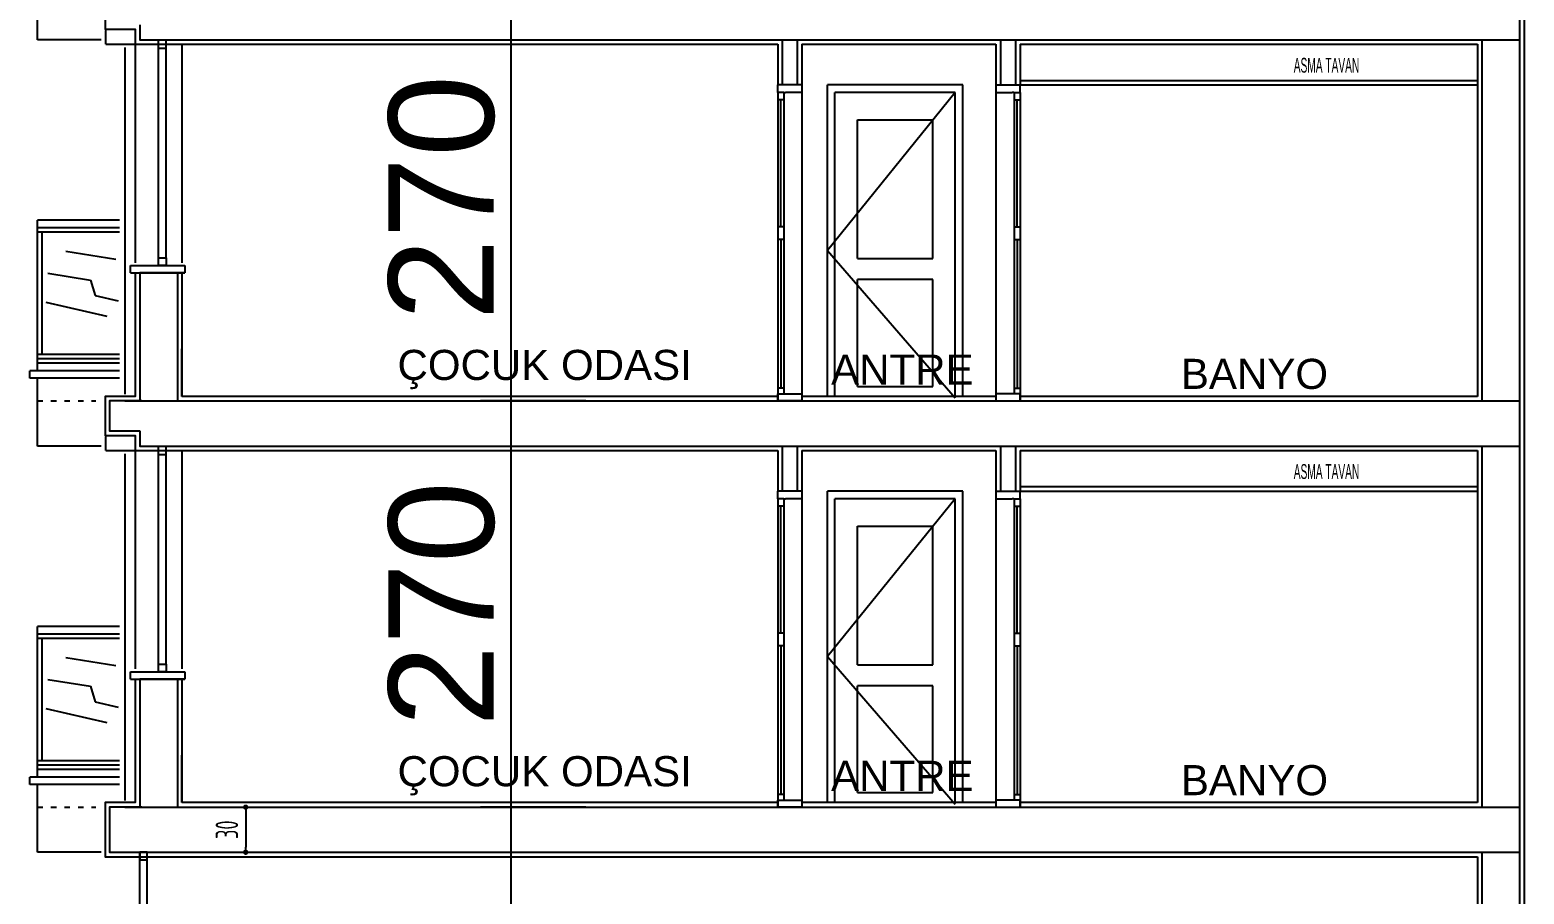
# Model space of a CAD drawing. Extents: x 41749 to 92598, y -24291 to 29432.
# Drawn here: x 44661.5 to 44909.7, y -23375.1 to -23231.6 of the extents above; entities that cross this region are included whole.
import ezdxf

# ---------------------------------------------------------------- set-up
doc = ezdxf.new("R2010")
doc.units = 0
doc.header["$MEASUREMENT"] = 0
doc.header["$PDMODE"] = 3
doc.linetypes.add('ACAD_ISO03W100', pattern=[30, 12, -18])
doc.layers.get('0').update_dxf_attribs({"linetype": 'CONTINUOUS'})
doc.layers.get('Defpoints').update_dxf_attribs({"linetype": 'CONTINUOUS'})
for name, color, linetype in [('ADAKENARI', 7, 'CONTINUOUS'), ('OLÇÜ', 3, 'CONTINUOUS'), ('SıVA', 7, 'CONTINUOUS')]:
    doc.layers.add(name, color=color, linetype=linetype)
doc.styles.add('ARIALNARROW', font='ARIALN.TTF')
doc.styles.add('mahal', font='arial.ttf', dxfattribs={"height": 70})
doc.styles.add('OLCU', font='isocpeur.ttf', dxfattribs={"width": 0.59})
doc.dimstyles.new('OLCU3', dxfattribs={"dimscale": 0.5, "dimtxt": 30, "dimasz": 7, "dimexe": 20, "dimexo": 0, "dimgap": 10, "dimtad": 1, "dimdec": 4, "dimrnd": 0.5, "dimdsep": 46, "dimtxsty": 'OLCU', "dimblk1": 'DOT', "dimblk2": 'DOT', "dimsah": 1, "dimcen": 0.09, "dimclrt": 4, "dimadec": 0, "dimazin": 0, "dimtfac": 1, "dimtdec": 4, "dimtix": 1, "dimtmove": 2, "dimatfit": 3, "dimfxl": 0, "dimtolj": 1, "dimtzin": 0, "dimarcsym": 0})
doc.dimstyles.get("Standard").update_dxf_attribs({"dimtxt": 0.18, "dimasz": 0.18, "dimexe": 20, "dimexo": 0, "dimgap": 10, "dimtad": 1, "dimdec": 4, "dimrnd": 0.5, "dimdsep": 46, "dimtxsty": 'OLCU', "dimblk1": 'DOT', "dimblk2": 'DOT', "dimsah": 1, "dimcen": 0.09, "dimclrt": 4, "dimadec": 0, "dimazin": 0, "dimtfac": 1, "dimtdec": 4, "dimtix": 1, "dimtmove": 2, "dimatfit": 3, "dimfxl": 0, "dimtolj": 1, "dimtzin": 0, "dimarcsym": 0})

# ---------------------------------------------------------------- blocks, each defined once
blk = doc.blocks.new('KASA-2')
for p, q in [((-0.5, -0.5), (-0.5, 0.5)), ((-0.5, 0.5), (0.5, 0.5)), ((0.5, 0.5), (0.5, -0.5)), ((0.5, -0.5), (-0.5, -0.5))]:
    blk.add_line(p, q)
blk = doc.blocks.new('DOT')
at = {"color": 0, "linetype": 'ByBlock'}
blk.add_line((-0.5, 0), (-1, 0), dxfattribs=at)
at = {"color": 0, "linetype": 'ByBlock', "const_width": 0.5}
blk.add_lwpolyline([(-0.25, 0, 1), (0.25, 0, 1)], format="xyb", close=True, dxfattribs=at)
blk = doc.blocks.new('*D2914')
at = {"layer": 'Defpoints', "color": 0, "transparency": 16777216}
for p in [(35886.94, -21346.44), (35948.48, -21376.44), (35950.34, -21376.44)]:
    blk.add_point(p, dxfattribs=at)
at = {"layer": 'SıVA', "color": 0, "lineweight": -2, "transparency": 16777216}
for p, q in [((35950.21, -21346.44), (35960.34, -21346.44)), ((35950.34, -21349.94), (35950.34, -21372.94)), ((35950.21, -21376.44), (35960.34, -21376.44))]:
    blk.add_line(p, q, dxfattribs=at)
at = {"layer": 'SıVA', "color": 0, "lineweight": -2, "transparency": 16777216, "xscale": 3.5, "yscale": 3.5, "zscale": 3.5}
for p, rotation in [((35950.34, -21346.44), 90), ((35950.34, -21376.44), 270)]:
    blk.add_blockref('DOT', p, dxfattribs=dict(at, rotation=rotation))
at = {"layer": 'SıVA', "color": 4, "transparency": 16777216, "insert": (35937.84, -21361.44), "char_height": 15, "attachment_point": 5, "rotation": 90, "style": 'OLCU'}
blk.add_mtext('\\A1;30', dxfattribs=at)
blk = doc.blocks.new('*D2908')
at = {"layer": 'Defpoints', "color": 0, "ltscale": 0.5, "transparency": 16777216}
for p in [(36226.11, -20806.44), (36126.43, -21076.44), (36226.11, -21076.44)]:
    blk.add_point(p, dxfattribs=at)
at = {"layer": 'OLÇÜ', "color": 0, "lineweight": -2, "ltscale": 0.5, "transparency": 16777216}
for p, q in [((36176.43, -20806.44), (36106.43, -20806.44)), ((36126.43, -20806.62), (36126.43, -21076.26)), ((36176.43, -21076.44), (36106.43, -21076.44))]:
    blk.add_line(p, q, dxfattribs=at)
at = {"layer": 'OLÇÜ', "color": 0, "lineweight": -2, "ltscale": 0.5, "transparency": 16777216, "xscale": 0.18, "yscale": 0.18, "zscale": 0.18}
for p, rotation in [((36126.43, -20806.44), 90), ((36126.43, -21076.44), 270)]:
    blk.add_blockref('DOT', p, dxfattribs=dict(at, rotation=rotation))
at = {"layer": 'OLÇÜ', "color": 4, "ltscale": 0.5, "transparency": 16777216, "insert": (36080.69, -20941.44), "char_height": 70, "attachment_point": 5, "rotation": 90, "style": 'mahal'}
blk.add_mtext('\\A1;270', dxfattribs=at)
blk = doc.blocks.new('*D2909')
at = {"layer": 'Defpoints', "color": 0, "ltscale": 0.5, "transparency": 16777216}
for p in [(36226.11, -21076.44), (36126.43, -21346.44), (36226.11, -21346.44)]:
    blk.add_point(p, dxfattribs=at)
at = {"layer": 'OLÇÜ', "color": 0, "lineweight": -2, "ltscale": 0.5, "transparency": 16777216}
for p, q in [((36176.43, -21076.44), (36106.43, -21076.44)), ((36126.43, -21076.62), (36126.43, -21346.26)), ((36176.43, -21346.44), (36106.43, -21346.44))]:
    blk.add_line(p, q, dxfattribs=at)
at = {"layer": 'OLÇÜ', "color": 0, "lineweight": -2, "ltscale": 0.5, "transparency": 16777216, "xscale": 0.18, "yscale": 0.18, "zscale": 0.18}
for p, rotation in [((36126.43, -21076.44), 90), ((36126.43, -21346.44), 270)]:
    blk.add_blockref('DOT', p, dxfattribs=dict(at, rotation=rotation))
at = {"layer": 'OLÇÜ', "color": 4, "ltscale": 0.5, "transparency": 16777216, "insert": (36080.69, -21211.44), "char_height": 70, "attachment_point": 5, "rotation": 90, "style": 'mahal'}
blk.add_mtext('\\A1;270', dxfattribs=at)
blk = doc.blocks.new('*D2910')
at = {"layer": 'Defpoints', "color": 0, "ltscale": 0.5, "transparency": 16777216}
for p in [(36226.11, -21346.44), (36126.43, -21646.44), (36226.11, -21646.44)]:
    blk.add_point(p, dxfattribs=at)
at = {"layer": 'OLÇÜ', "color": 0, "lineweight": -2, "ltscale": 0.5, "transparency": 16777216}
for p, q in [((36176.43, -21346.44), (36106.43, -21346.44)), ((36126.43, -21346.62), (36126.43, -21646.26)), ((36176.43, -21646.44), (36106.43, -21646.44))]:
    blk.add_line(p, q, dxfattribs=at)
at = {"layer": 'OLÇÜ', "color": 0, "lineweight": -2, "ltscale": 0.5, "transparency": 16777216, "xscale": 0.18, "yscale": 0.18, "zscale": 0.18}
for p, rotation in [((36126.43, -21346.44), 90), ((36126.43, -21646.44), 270)]:
    blk.add_blockref('DOT', p, dxfattribs=dict(at, rotation=rotation))
at = {"layer": 'OLÇÜ', "color": 4, "ltscale": 0.5, "transparency": 16777216, "insert": (36080.67, -21496.44), "char_height": 70, "attachment_point": 5, "rotation": 90, "style": 'mahal'}
blk.add_mtext('\\A1;300', dxfattribs=at)
blk = doc.blocks.new('cv')
at = {"layer": 'SıVA'}
for p, q in [((35811.92109, -20836.44009), (35811.92109, -20791.44009)), ((36796.92109, -20806.44009), (36796.92109, -20836.44009)), ((36796.92109, -20806.44009), (36796.92109, -20836.44009)), ((36799.9211, -20803.44009), (36799.92108, -21073.44009)), ((35857.42097, -20839.44009), (35857.42097, -20830.36223)), ((35857.42097, -20839.44009), (35857.42097, -20830.36223)), ((35857.42097, -20839.44009), (35857.42097, -20830.36223)), ((35857.42097, -20839.44009), (35857.42097, -20830.36223)), ((35854.2714, -20836.44009), (35811.92109, -20836.44009)), ((35857.42097, -20839.44009), (35876.92097, -20839.44008)), ((35857.42097, -20839.44009), (35876.92097, -20839.44008)), ((35857.42097, -20839.44009), (35876.92097, -20839.44008)), ((35857.42097, -20839.44009), (35876.92097, -20839.44008)), ((35869.92103, -20841.7018), (35869.92103, -21071.95656)), ((35876.92092, -20839.44009), (35876.92091, -20984.60372)), ((35892.42091, -20981.44009), (35892.42092, -20836.44009)), ((35892.42092, -20842.0235), (35897.42092, -20842.0235)), ((35892.42092, -20842.0235), (35897.42092, -20842.0235)), ((35897.42091, -20981.44009), (35897.42092, -20836.44009)), ((35897.42092, -20839.44009), (35907.92092, -20839.44009)), ((35907.92092, -20839.44009), (35907.92091, -20984.60372)), ((35907.92091, -20839.44009), (35907.92092, -20839.44009)), ((35907.92097, -20839.44009), (36303.92109, -20839.44009)), ((36303.92109, -20839.44009, 0.01336), (36303.92109, -20866.44009, 0.13359)), ((36306.92109, -20836.44009), (36306.92109, -20866.44009, 0.13359)), ((36316.92109, -20836.44009), (36316.92109, -20866.44009, 0.13359)), ((36319.92109, -20839.44009, 0.01336), (36319.92109, -20866.44009, 0.13359)), ((36319.92109, -20839.44009), (36448.92109, -20839.44009)), ((36448.92109, -20839.44009), (36448.92109, -20866.44009, 0.12023)), ((36451.92109, -20836.44009, -0.01336), (36451.92109, -20866.44009, 0.12023)), ((36461.92109, -20836.44009, -0.01336), (36461.92109, -20866.44009, 0.12023)), ((36464.92109, -20839.44009), (36768.92109, -20839.44009)), ((36464.92109, -20839.44009), (36464.92109, -20866.44009, 0.12023)), ((36768.92109, -20839.44009), (36768.92109, -21073.44009)), ((36771.92109, -20836.44009), (36771.92109, -21076.44009)), ((36796.92117, -20836.44009), (36796.92104, -21076.44009)), ((36796.92109, -20836.44009), (36796.92109, -21076.44009)), ((36316.92109, -20866.44009, 0.13359), (36306.92109, -20866.44009, 0.13359)), ((36336.9168, -21073.43843, -0.04622), (36336.92109, -20866.43843)), ((36426.92537, -20866.44009, 0.04622), (36336.92109, -20866.43843)), ((36341.9168, -21073.43854, -0.04622), (36341.92098, -20871.43854)), ((36421.92527, -20871.43999, 0.04622), (36341.92098, -20871.43854)), ((36421.92109, -21073.43999), (36421.92527, -20871.43999, 0.04622)), ((36426.92109, -21073.44009), (36426.92537, -20866.44009, 0.04622)), ((36451.92109, -20866.44009, 0.12023), (36461.92109, -20866.44009, 0.12023)), ((36464.92109, -20863.44007, -0.01336), (36768.92109, -20863.44007, -0.01336)), ((36464.92109, -20866.44007, -0.01336), (36768.92109, -20866.44007, -0.01336)), ((36356.9187, -20981.90219, -0.04622), (36356.92061, -20889.63032)), ((36356.92061, -20889.63032), (36406.92489, -20889.63115, 0.04622)), ((36406.92298, -20981.90302), (36406.92489, -20889.63115, 0.04622)), ((35866.57363, -20956.44009), (35811.92109, -20956.44009)), ((35811.92109, -21056.44009), (35811.92109, -20956.44009)), ((35866.57363, -20961.44009), (35811.92109, -20961.44009)), ((35866.57363, -20964.44009), (35811.92109, -20964.44009)), ((35814.92109, -20964.44009), (35814.92109, -21045.44009)), ((35830.9147, -20977.02816), (35864.03352, -20982.23431)), ((36356.9187, -20981.90219, -0.04622), (36406.92298, -20981.90302)), ((36356.9187, -20981.90219, -0.04622), (36406.92298, -20981.90302)), ((35818.78113, -20991.68434), (35847.12099, -20996.13924)), ((35873.82444, -20986.44009), (35909.92091, -20986.44009)), ((35873.82444, -20991.44009), (35873.82444, -20986.44009)), ((35873.82444, -20991.44009), (35909.92091, -20991.44009)), ((35876.92091, -20991.44009), (35876.92091, -21009.44009)), ((35879.92091, -20991.44009), (35879.92096, -21076.44009)), ((35879.92091, -20991.44009), (35904.92091, -20991.44009)), ((35909.92091, -20991.44009), (35879.92091, -20991.44009)), ((35879.92091, -20991.44009), (35879.92091, -20991.44009)), ((35879.92091, -20991.44011), (35879.92091, -21076.44009)), ((35904.92091, -20991.44009), (35904.92091, -21076.44009)), ((35907.92091, -20991.44009), (35907.92091, -21073.44009)), ((35909.92091, -20986.44009), (35909.92091, -20991.44009)), ((35847.12099, -20996.13924), (35850.25126, -21006.44781)), ((36356.91694, -21066.78886, -0.04622), (36356.91841, -20995.86594, -0.04622)), ((36406.92269, -20995.86677), (36356.91841, -20995.86594, -0.04622)), ((36406.92269, -20995.86677), (36356.91841, -20995.86594, -0.04622)), ((36406.92122, -21066.78969), (36406.92269, -20995.86677)), ((35817.61302, -21010.79248), (35858.00817, -21020.23846)), ((35850.25126, -21006.44781), (35865.63369, -21010.04483)), ((35876.92091, -21009.44009), (35876.92091, -21009.44009)), ((35811.92109, -21045.44009), (35866.57363, -21045.44009)), ((35866.57363, -21048.44009), (35811.92109, -21048.44009)), ((35866.57363, -21051.44009), (35811.92109, -21051.44009)), ((35907.92091, -21073.44009), (35907.92091, -21041.93238)), ((35866.57363, -21056.44009), (35806.92109, -21056.44009)), ((35806.92109, -21061.44009), (35806.92109, -21056.44009)), ((35866.57363, -21061.44009), (35806.92109, -21061.44009)), ((35811.92109, -21106.44009), (35811.92109, -21061.44009)), ((36356.91694, -21066.78886, -0.04622), (36406.92122, -21066.78969)), ((36303.92108, -21073.44009), (35907.92091, -21073.44009)), ((36303.92108, -21073.44009), (35907.92091, -21073.44009)), ((36448.92109, -21073.44009), (36319.92109, -21073.44009)), ((36448.92109, -21073.44009), (36319.92109, -21073.44009)), ((36768.92109, -21073.44009), (36464.92109, -21073.44009)), ((36796.92109, -21076.44009), (36796.92109, -21106.44009)), ((36796.92109, -21076.44009), (36796.92109, -21106.44009)), ((36799.9211, -21073.44009), (36799.92108, -21343.44009)), ((35857.42097, -21109.44009), (35857.42097, -21100.36223)), ((35857.42097, -21109.44009), (35857.42097, -21100.36223)), ((35857.42097, -21109.44009), (35857.42097, -21100.36223)), ((35857.42097, -21109.44009), (35857.42097, -21100.36223)), ((35854.2714, -21106.44009), (35811.92109, -21106.44009)), ((35857.42097, -21109.44009), (35876.92097, -21109.44008)), ((35857.42097, -21109.44009), (35876.92097, -21109.44008)), ((35857.42097, -21109.44009), (35876.92097, -21109.44008)), ((35857.42097, -21109.44009), (35876.92097, -21109.44008)), ((35876.92092, -21109.44009), (35876.92091, -21254.60372)), ((35892.42091, -21251.44009), (35892.42092, -21106.44009)), ((35897.42091, -21251.44009), (35897.42092, -21106.44009)), ((35897.42092, -21109.44009), (35907.92092, -21109.44009)), ((35907.92092, -21109.44009), (35907.92091, -21254.60372)), ((35907.92091, -21109.44009), (35907.92092, -21109.44009)), ((35907.92097, -21109.44009), (36303.92109, -21109.44009)), ((36303.92109, -21109.44009, 0.01336), (36303.92109, -21136.44009, 0.13359)), ((36306.92109, -21106.44009), (36306.92109, -21136.44009, 0.13359)), ((36316.92109, -21106.44009), (36316.92109, -21136.44009, 0.13359)), ((36319.92109, -21109.44009, 0.01336), (36319.92109, -21136.44009, 0.13359)), ((36319.92109, -21109.44009), (36448.92109, -21109.44009)), ((36448.92109, -21109.44009), (36448.92109, -21136.44009, 0.12023)), ((36451.92109, -21106.44009, -0.01336), (36451.92109, -21136.44009, 0.12023)), ((36461.92109, -21106.44009, -0.01336), (36461.92109, -21136.44009, 0.12023)), ((36464.92109, -21109.44009), (36768.92109, -21109.44009)), ((36464.92109, -21109.44009), (36464.92109, -21136.44009, 0.12023)), ((36768.92109, -21109.44009), (36768.92109, -21343.44009)), ((36771.92109, -21106.44009), (36771.92109, -21346.44009)), ((36796.92117, -21106.44009), (36796.92104, -21346.44009)), ((36796.92109, -21106.44009), (36796.92109, -21346.44009)), ((35869.92103, -21111.7018), (35869.92103, -21341.95656)), ((35892.42092, -21112.0235), (35897.42092, -21112.0235)), ((35892.42092, -21112.0235), (35897.42092, -21112.0235)), ((36316.92109, -21136.44009, 0.13359), (36306.92109, -21136.44009, 0.13359)), ((36336.9168, -21343.43843, -0.04622), (36336.92109, -21136.43843)), ((36426.92537, -21136.44009, 0.04622), (36336.92109, -21136.43843)), ((36426.92109, -21343.44009), (36426.92537, -21136.44009, 0.04622)), ((36451.92109, -21136.44009, 0.12023), (36461.92109, -21136.44009, 0.12023)), ((36464.92109, -21133.44007, -0.01336), (36768.92109, -21133.44007, -0.01336)), ((36464.92109, -21136.44007, -0.01336), (36768.92109, -21136.44007, -0.01336)), ((36341.9168, -21343.43854, -0.04622), (36341.92098, -21141.43854)), ((36421.92527, -21141.43999, 0.04622), (36341.92098, -21141.43854)), ((36421.92109, -21343.43999), (36421.92527, -21141.43999, 0.04622)), ((36356.9187, -21251.90219, -0.04622), (36356.92061, -21159.63032)), ((36356.92061, -21159.63032), (36406.92489, -21159.63115, 0.04622)), ((36406.92298, -21251.90302), (36406.92489, -21159.63115, 0.04622)), ((35866.57363, -21226.44009), (35811.92109, -21226.44009)), ((35811.92109, -21326.44009), (35811.92109, -21226.44009)), ((35866.57363, -21231.44009), (35811.92109, -21231.44009)), ((35866.57363, -21234.44009), (35811.92109, -21234.44009)), ((35814.92109, -21234.44009), (35814.92109, -21315.44009)), ((35830.9147, -21247.02816), (35864.03352, -21252.23431)), ((35873.82444, -21256.44009), (35909.92091, -21256.44009)), ((35873.82444, -21261.44009), (35873.82444, -21256.44009)), ((35909.92091, -21256.44009), (35909.92091, -21261.44009)), ((36356.9187, -21251.90219, -0.04622), (36406.92298, -21251.90302)), ((36356.9187, -21251.90219, -0.04622), (36406.92298, -21251.90302)), ((35818.78113, -21261.68434), (35847.12099, -21266.13924)), ((35847.12099, -21266.13924), (35850.25126, -21276.44781)), ((35873.82444, -21261.44009), (35909.92091, -21261.44009)), ((35876.92091, -21261.44009), (35876.92091, -21279.44009)), ((35879.92091, -21261.44009), (35879.92096, -21346.44009)), ((35879.92091, -21261.44009), (35904.92091, -21261.44009)), ((35909.92091, -21261.44009), (35879.92091, -21261.44009)), ((35879.92091, -21261.44009), (35879.92091, -21261.44009)), ((35879.92091, -21261.44011), (35879.92091, -21346.44009)), ((35904.92091, -21261.44009), (35904.92091, -21346.44009)), ((35907.92091, -21261.44009), (35907.92091, -21343.44009)), ((36356.91694, -21336.78886, -0.04622), (36356.91841, -21265.86594, -0.04622)), ((36406.92269, -21265.86677), (36356.91841, -21265.86594, -0.04622)), ((36406.92269, -21265.86677), (36356.91841, -21265.86594, -0.04622)), ((36406.92122, -21336.78969), (36406.92269, -21265.86677)), ((35850.25126, -21276.44781), (35865.63369, -21280.04483)), ((35876.92091, -21279.44009), (35876.92091, -21279.44009)), ((35817.61302, -21280.79248), (35858.00817, -21290.23846)), ((36799.9211, -21308.27073), (36799.92108, -21643.44009)), ((35811.92109, -21315.44009), (35866.57363, -21315.44009)), ((35866.57363, -21318.44009), (35811.92109, -21318.44009)), ((35907.92091, -21343.44009), (35907.92091, -21311.93238)), ((35866.57363, -21326.44009), (35806.92109, -21326.44009)), ((35806.92109, -21331.44009), (35806.92109, -21326.44009)), ((35866.57363, -21321.44009), (35811.92109, -21321.44009)), ((35866.57363, -21331.44009), (35806.92109, -21331.44009)), ((35811.92109, -21376.44009), (35811.92109, -21331.44009)), ((36356.91694, -21336.78886, -0.04622), (36406.92122, -21336.78969)), ((36303.92108, -21343.44009), (35907.92091, -21343.44009)), ((36303.92108, -21343.44009), (35907.92091, -21343.44009)), ((36448.92109, -21343.44009), (36319.92109, -21343.44009)), ((36448.92109, -21343.44009), (36319.92109, -21343.44009)), ((36768.92109, -21343.44009), (36464.92109, -21343.44009)), ((36796.92109, -21346.44009), (36796.92109, -21376.44009)), ((35854.2714, -21376.44009), (35811.92109, -21376.44009)), ((35879.92109, -21646.44009), (35879.9211, -21376.44007)), ((35884.92109, -21646.44009), (35884.9211, -21376.44007)), ((36771.92109, -21376.44009), (36771.92109, -21646.44009)), ((36796.92119, -21376.44009), (36796.92104, -21646.44009)), ((36796.92109, -21376.44009), (36796.92109, -21646.44009)), ((35857.42097, -21379.44009), (35876.92097, -21379.44008)), ((35857.42097, -21379.44009), (35876.92097, -21379.44008)), ((35907.92097, -21379.44009), (36494.89046, -21379.44009)), ((36449.92114, -21379.44009), (36768.92109, -21379.44009)), ((36768.92109, -21379.44009), (36768.92109, -21643.44009))]:
    blk.add_line(p, q, dxfattribs=at)
at = {"layer": 'SıVA', "ltscale": 10}
for p, q in [((36303.92111, -20871.44009, -0.00491), (36303.92108, -21076.44009)), ((36319.92111, -20866.44009, 0.00088), (36303.92111, -20866.44009, -0.00427)), ((36303.92111, -20871.44009, -0.00491), (36303.92111, -20866.44009, -0.00491)), ((36303.92111, -20871.44009, -0.00491), (36303.92111, -20866.44009, -0.00491)), ((36308.07079, -20871.44009, -0.00491), (36303.92111, -20871.44009, -0.00491)), ((36308.07079, -20871.44009, -0.00491), (36303.92111, -20871.44009, -0.00491)), ((36307.92111, -20871.44009, -0.00491), (36307.92108, -21071.82278)), ((36308.07079, -20871.44009, -0.00491), (36309.07079, -20871.44009, -0.00491)), ((36319.92111, -20871.44009, 0.00088), (36309.07079, -20871.44009, -0.00491)), ((36319.92111, -20870.52762, 0.00088), (36319.92108, -21076.44009, 0.0058)), ((36319.92111, -20866.44009, 0.00088), (36319.92111, -20871.44009, 0.00088)), ((36448.92106, -20866.44009, -0.01248), (36448.92106, -20871.44009, -0.01248)), ((36448.92106, -20866.44009, -0.01248), (36464.92106, -20866.44009, -0.01763)), ((36448.92106, -20870.52762, -0.01248), (36448.92109, -21076.44009, -0.00756)), ((36448.92106, -20871.44009, -0.01248), (36459.77138, -20871.44009, -0.01827)), ((36460.77138, -20871.44009, -0.01827), (36459.77138, -20871.44009, -0.01827)), ((36460.77138, -20871.44009, -0.01827), (36464.92106, -20871.44009, -0.01827)), ((36460.77138, -20871.44009, -0.01827), (36464.92106, -20871.44009, -0.01827)), ((36460.92106, -20871.44009, -0.01827), (36460.92109, -21071.82278, -0.01336)), ((36464.92106, -20871.44009, -0.01827), (36464.92106, -20866.44009, -0.01827)), ((36464.92106, -20871.44009, -0.01827), (36464.92106, -20866.44009, -0.01827)), ((36464.92106, -20871.44009, -0.01827), (36464.92109, -21076.44009, -0.01336)), ((36307.92111, -20876.44009, -0.00491), (36303.92111, -20876.44009, -0.00491)), ((36307.92111, -20876.44009, -0.00491), (36303.92111, -20876.44009, -0.00491)), ((36305.92109, -20960.89602), (36305.92111, -20876.44009, -0.00491)), ((36305.92109, -20960.89602), (36305.92111, -20876.44009, -0.00491)), ((36460.92106, -20876.44009, -0.01827), (36464.92106, -20876.44009, -0.01827)), ((36460.92106, -20876.44009, -0.01827), (36464.92106, -20876.44009, -0.01827)), ((36462.92109, -20960.89602, -0.01336), (36462.92106, -20876.44009, -0.01827)), ((36462.92109, -20960.89602, -0.01336), (36462.92106, -20876.44009, -0.01827)), ((36307.92109, -20960.89602), (36303.92109, -20960.89602)), ((36460.92109, -20960.89602, -0.01336), (36464.92109, -20960.89602, -0.01336)), ((36307.92109, -20969.2696), (36303.92109, -20969.2696)), ((36305.92109, -20969.2696), (36305.92108, -21068.06651)), ((36460.92109, -20969.2696, -0.01336), (36464.92109, -20969.2696, -0.01336)), ((36462.92109, -20969.2696, -0.01336), (36462.92109, -21068.06651, -0.01336)), ((36307.92108, -21068.06651), (36303.92108, -21068.06651)), ((36307.92108, -21068.06651), (36303.92108, -21068.06651)), ((36460.92109, -21068.06651, -0.01336), (36464.92109, -21068.06651, -0.01336)), ((36460.92109, -21068.06651, -0.01336), (36464.92109, -21068.06651, -0.01336)), ((36319.92111, -21136.44009, 0.00088), (36303.92111, -21136.44009, -0.00427)), ((36303.92111, -21141.44009, -0.00491), (36303.92111, -21136.44009, -0.00491)), ((36303.92111, -21141.44009, -0.00491), (36303.92111, -21136.44009, -0.00491)), ((36319.92111, -21140.52762, 0.00088), (36319.92108, -21346.44009, 0.0058)), ((36319.92111, -21136.44009, 0.00088), (36319.92111, -21141.44009, 0.00088)), ((36448.92106, -21136.44009, -0.01248), (36448.92106, -21141.44009, -0.01248)), ((36448.92106, -21136.44009, -0.01248), (36464.92106, -21136.44009, -0.01763)), ((36448.92106, -21140.52762, -0.01248), (36448.92109, -21346.44009, -0.00756)), ((36464.92106, -21141.44009, -0.01827), (36464.92106, -21136.44009, -0.01827)), ((36464.92106, -21141.44009, -0.01827), (36464.92106, -21136.44009, -0.01827)), ((36303.92111, -21141.44009, -0.00491), (36303.92108, -21346.44009)), ((36308.07079, -21141.44009, -0.00491), (36303.92111, -21141.44009, -0.00491)), ((36308.07079, -21141.44009, -0.00491), (36303.92111, -21141.44009, -0.00491)), ((36307.92111, -21146.44009, -0.00491), (36303.92111, -21146.44009, -0.00491)), ((36307.92111, -21146.44009, -0.00491), (36303.92111, -21146.44009, -0.00491)), ((36305.92109, -21230.89602), (36305.92111, -21146.44009, -0.00491)), ((36305.92109, -21230.89602), (36305.92111, -21146.44009, -0.00491)), ((36307.92111, -21141.44009, -0.00491), (36307.92108, -21341.82278)), ((36308.07079, -21141.44009, -0.00491), (36309.07079, -21141.44009, -0.00491)), ((36319.92111, -21141.44009, 0.00088), (36309.07079, -21141.44009, -0.00491)), ((36448.92106, -21141.44009, -0.01248), (36459.77138, -21141.44009, -0.01827)), ((36460.77138, -21141.44009, -0.01827), (36459.77138, -21141.44009, -0.01827)), ((36460.77138, -21141.44009, -0.01827), (36464.92106, -21141.44009, -0.01827)), ((36460.77138, -21141.44009, -0.01827), (36464.92106, -21141.44009, -0.01827)), ((36460.92106, -21141.44009, -0.01827), (36460.92109, -21341.82278, -0.01336)), ((36460.92106, -21146.44009, -0.01827), (36464.92106, -21146.44009, -0.01827)), ((36460.92106, -21146.44009, -0.01827), (36464.92106, -21146.44009, -0.01827)), ((36462.92109, -21230.89602, -0.01336), (36462.92106, -21146.44009, -0.01827)), ((36462.92109, -21230.89602, -0.01336), (36462.92106, -21146.44009, -0.01827)), ((36464.92106, -21141.44009, -0.01827), (36464.92109, -21346.44009, -0.01336)), ((36307.92109, -21230.89602), (36303.92109, -21230.89602)), ((36307.92109, -21239.2696), (36303.92109, -21239.2696)), ((36305.92109, -21239.2696), (36305.92108, -21338.06651)), ((36460.92109, -21230.89602, -0.01336), (36464.92109, -21230.89602, -0.01336)), ((36460.92109, -21239.2696, -0.01336), (36464.92109, -21239.2696, -0.01336)), ((36462.92109, -21239.2696, -0.01336), (36462.92109, -21338.06651, -0.01336)), ((36307.92108, -21338.06651), (36303.92108, -21338.06651)), ((36307.92108, -21338.06651), (36303.92108, -21338.06651)), ((36460.92109, -21338.06651, -0.01336), (36464.92109, -21338.06651, -0.01336)), ((36460.92109, -21338.06651, -0.01336), (36464.92109, -21338.06651, -0.01336))]:
    blk.add_line(p, q, dxfattribs=at)
at = {"layer": 'SıVA', "linetype": 'ACAD_ISO03W100', "ltscale": 0.3}
for p, q in [((35811.92109, -21076.44009), (35850.79063, -21076.44009)), ((35811.92109, -21346.44009), (35850.79063, -21346.44009))]:
    blk.add_line(p, q, dxfattribs=at)
at = {"layer": 'SıVA'}
for points in [[(35856.92103, -20806.44009), (35856.92103, -20829.4401), (35876.92098, -20829.44005), (35876.92097, -20839.44009)], [(35856.92103, -20806.44009), (35856.92103, -20829.4401), (35876.92098, -20829.44005), (35876.92097, -20839.44009)], [(35856.92103, -20806.44009), (35856.92103, -20829.4401), (35876.92098, -20829.44005), (35876.92092, -20839.44009)], [(35856.92103, -20806.44009), (35856.92103, -20829.4401), (35876.92098, -20829.44005), (35876.92092, -20839.44009)], [(35856.92103, -20806.44009), (35856.92103, -20829.4401), (35876.92098, -20829.44005), (35876.92097, -20839.44009), (36303.92109, -20839.44009)], [(35879.92098, -20826.44004), (35879.92098, -20836.44009), (36796.92109, -20836.44009)], [(35879.92098, -20826.44004), (35879.92098, -20836.44009), (36796.92109, -20836.44009)], [(35879.92098, -20826.44004), (35879.92098, -20836.44009), (36796.92109, -20836.44009)], [(35879.92098, -20826.44004), (35879.92098, -20836.44009), (36796.92109, -20836.44009)], [(36319.92109, -20839.44009), (36448.92109, -20839.44009)], [(35876.92091, -21009.44009), (35876.92092, -21073.44009), (35856.92103, -21073.44009), (35856.92103, -21076.44009)], [(35856.92103, -21076.44009), (35856.92103, -21099.4401), (35876.92098, -21099.44005), (35876.92097, -21109.44009)], [(35856.92103, -21076.44009), (35856.92103, -21099.4401), (35876.92089, -21099.44001)], [(35856.92103, -21076.44009), (35856.92103, -21099.4401), (35876.92098, -21099.44005), (35876.92097, -21109.44009)], [(35856.92103, -21076.44009), (35856.92103, -21099.4401), (35876.92089, -21099.44001)], [(35856.92103, -21076.44009), (35856.92103, -21099.4401), (35876.92089, -21099.44001)], [(35856.92103, -21076.44009), (35856.92103, -21099.4401), (35876.92098, -21099.44005), (35876.92092, -21109.44009)], [(35856.92103, -21076.44009), (35856.92103, -21099.4401), (35876.92089, -21099.44001)], [(35856.92103, -21076.44009), (35856.92103, -21099.4401), (35876.92098, -21099.44005), (35876.92092, -21109.44009)], [(35856.92103, -21076.44009), (35856.92103, -21099.4401), (35876.92089, -21099.44001)], [(35856.92103, -21076.44009), (35856.92103, -21099.4401), (35876.92098, -21099.44005), (35876.92097, -21109.44009), (36303.92109, -21109.44009)], [(35856.92103, -21076.44009), (35856.92103, -21099.4401), (35876.92089, -21099.44001)], [(35881.29615, -21076.44009), (35859.92103, -21076.44009), (35859.92103, -21096.44009), (35879.92098, -21096.44004)], [(35881.29615, -21076.44009), (35859.92103, -21076.44009), (35859.92103, -21096.44009), (35879.92089, -21096.44)], [(35881.29615, -21076.44009), (35859.92103, -21076.44009), (35859.92103, -21096.44009), (35879.92098, -21096.44004)], [(35881.29615, -21076.44009), (35859.92103, -21076.44009), (35859.92103, -21096.44009), (35879.92089, -21096.44)], [(35881.29615, -21076.44009), (35859.92103, -21076.44009), (35859.92103, -21096.44009), (35879.92098, -21096.44004)], [(35881.29615, -21076.44009), (35859.92103, -21076.44009), (35859.92103, -21096.44009), (35879.92089, -21096.44)], [(35881.29615, -21076.44009), (35859.92103, -21076.44009), (35859.92103, -21096.44009), (35879.92098, -21096.44004)], [(35881.29615, -21076.44009), (35859.92103, -21076.44009), (35859.92103, -21096.44009), (35879.92089, -21096.44)], [(35881.29615, -21076.44009), (35859.92103, -21076.44009), (35859.92103, -21096.44009), (35879.92098, -21096.44004)], [(35881.29615, -21076.44009), (35859.92103, -21076.44009), (35859.92103, -21096.44009), (35879.92089, -21096.44)], [(35881.29615, -21076.44009), (35859.92103, -21076.44009), (35859.92103, -21096.44009), (35879.92098, -21096.44004)], [(35881.29615, -21076.44009), (35859.92103, -21076.44009), (35859.92103, -21096.44009), (35879.92089, -21096.44)], [(35869.92103, -21076.44009), (36796.92109, -21076.44009)], [(35869.92103, -21076.44009), (36796.92109, -21076.44009)], [(35869.92103, -21076.44009), (36796.92109, -21076.44009)], [(35869.92103, -21076.44009), (36796.92109, -21076.44009)], [(35881.29615, -21076.44009), (36796.92109, -21076.44009)], [(35881.29615, -21076.44009), (36796.92109, -21076.44009)], [(35881.29615, -21076.44009), (36796.92109, -21076.44009)], [(35881.29615, -21076.44009), (36796.92109, -21076.44009)], [(35881.29615, -21076.44009), (36796.92109, -21076.44009)], [(35881.29615, -21076.44009), (36796.92109, -21076.44009)], [(35881.29615, -21076.44009), (36796.92109, -21076.44009)], [(35881.29615, -21076.44009), (36796.92109, -21076.44009)], [(35879.92098, -21096.44004), (35879.92098, -21106.44009), (36796.92109, -21106.44009)], [(35879.92098, -21096.44004), (35879.92098, -21106.44009), (36796.92109, -21106.44009)], [(35879.92098, -21096.44004), (35879.92098, -21106.44009), (36796.92109, -21106.44009)], [(35879.92098, -21096.44004), (35879.92098, -21106.44009), (36796.92109, -21106.44009)], [(36319.92109, -21109.44009), (36448.92109, -21109.44009)], [(35876.92091, -21279.44009), (35876.92092, -21343.44009), (35856.92103, -21343.44009), (35856.92103, -21346.44009)], [(35856.92103, -21346.44009), (35856.92124, -21379.44017), (35876.92119, -21379.44012), (35876.92097, -21379.44009)], [(35856.92103, -21346.44009), (35856.92124, -21379.44017), (35876.9211, -21379.44008)], [(35856.92103, -21346.44009), (35856.92124, -21379.44017), (35876.92119, -21379.44012), (35876.92097, -21379.44009)], [(35856.92103, -21346.44009), (35856.92124, -21379.44017), (35876.9211, -21379.44008)], [(35856.92103, -21346.44009), (35856.92124, -21379.44017), (35876.92119, -21379.44012), (35876.92097, -21379.44009), (36494.89046, -21379.44009)], [(35856.92103, -21346.44009), (35856.92124, -21379.44017), (35876.9211, -21379.44008)], [(35881.29615, -21346.44009), (35859.92103, -21346.44009), (35859.92124, -21376.44016), (35879.92119, -21376.44011)], [(35881.29615, -21346.44009), (35859.92103, -21346.44009), (35859.92124, -21376.44016), (35879.9211, -21376.44007)], [(35881.29615, -21346.44009), (35859.92103, -21346.44009), (35859.92124, -21376.44016), (35879.92119, -21376.44011)], [(35881.29615, -21346.44009), (35859.92103, -21346.44009), (35859.92124, -21376.44016), (35879.9211, -21376.44007)], [(35881.29615, -21346.44009), (35859.92103, -21346.44009), (35859.92124, -21376.44016), (35879.92119, -21376.44011)], [(35881.29615, -21346.44009), (35859.92103, -21346.44009), (35859.92124, -21376.44016), (35879.9211, -21376.44007)], [(35869.92103, -21346.44009), (36796.92109, -21346.44009)], [(35869.92103, -21346.44009), (36796.92109, -21346.44009)], [(35881.29615, -21346.44009), (36796.92109, -21346.44009)], [(35881.29615, -21346.44009), (36796.92109, -21346.44009)], [(35881.29615, -21346.44009), (36796.92109, -21346.44009)], [(35881.29615, -21346.44009), (36796.92109, -21346.44009)], [(35879.92119, -21376.44011), (35879.92098, -21376.44009), (36796.92109, -21376.44009)], [(35879.92119, -21376.44011), (35879.92098, -21376.44009), (36796.92109, -21376.44009)]]:
    blk.add_lwpolyline(points, dxfattribs=at)
at = {"layer": 'SıVA', "elevation": 0.04622}
for points in [[(36421.92516, -20871.4416), (36336.91494, -20976.43664), (36421.91368, -21074.4416)], [(36421.92516, -21141.4416), (36336.91494, -21246.43664), (36421.91368, -21344.4416)]]:
    blk.add_lwpolyline(points, dxfattribs=at)
at = {"layer": 'SıVA', "ltscale": 10}
for points in [[(36319.92108, -21071.82279), (36319.92108, -21076.44009), (36303.92108, -21076.44009), (36303.92108, -21071.82279), (36319.92108, -21071.82279)], [(36319.92108, -21071.82279), (36319.92108, -21076.44009), (36303.92108, -21076.44009), (36303.92108, -21071.82279), (36319.92108, -21071.82279)], [(36319.92108, -21341.82279), (36319.92108, -21346.44009), (36303.92108, -21346.44009), (36303.92108, -21341.82279), (36319.92108, -21341.82279)], [(36319.92108, -21341.82279), (36319.92108, -21346.44009), (36303.92108, -21346.44009), (36303.92108, -21341.82279), (36319.92108, -21341.82279)]]:
    blk.add_lwpolyline(points, dxfattribs=at)
at = {"layer": 'SıVA', "ltscale": 10, "elevation": -0.01336}
for points in [[(36448.92109, -21071.82279), (36448.92109, -21076.44009), (36464.92109, -21076.44009), (36464.92109, -21071.82279), (36448.92109, -21071.82279)], [(36448.92109, -21071.82279), (36448.92109, -21076.44009), (36464.92109, -21076.44009), (36464.92109, -21071.82279), (36448.92109, -21071.82279)], [(36448.92109, -21341.82279), (36448.92109, -21346.44009), (36464.92109, -21346.44009), (36464.92109, -21341.82279), (36448.92109, -21341.82279)], [(36448.92109, -21341.82279), (36448.92109, -21346.44009), (36464.92109, -21346.44009), (36464.92109, -21341.82279), (36448.92109, -21341.82279)]]:
    blk.add_lwpolyline(points, dxfattribs=at)
at = {"layer": 'SıVA'}
blk.add_lwpolyline([(35884.9211, -21381.44009), (35884.9211, -21376.44009), (35879.9211, -21376.44009), (35879.9211, -21381.44009), (35884.9211, -21381.44009)], close=True, dxfattribs=at)
at = {"layer": 'SıVA', "xscale": 5, "yscale": 5, "zscale": 5, "rotation": 270}
for p in [(35894.92091, -20983.94009), (35894.92091, -21253.94009)]:
    blk.add_blockref('KASA-2', p, dxfattribs=at)
at = {"layer": 'SıVA', "style": 'ARIALNARROW', "width": 0.6}
for p in [(36646.84262, -20858.32234, -0.01336), (36646.84262, -21128.32234, -0.01336)]:
    blk.add_text('ASMA TAVAN', height=9.828, dxfattribs=at).set_placement(p)
at = {"layer": 'SıVA', "char_height": 20, "width": 318.296, "attachment_point": 5, "style": 'mahal'}
for s, insert in [('{\\fArial|b0|i0|c186|p34;ÇOCU}K{\\fArial|b0|i0|c186|p34; ODASI}', (36149.01733, -21055.63019)), ('ANTRE', (36386.73697, -21055.63019)), ('ANTRE', (36386.73697, -21055.63019)), ('BANYO', (36620.73134, -21058.64445)), ('{\\fArial|b0|i0|c186|p34;ÇOCU}K{\\fArial|b0|i0|c186|p34; ODASI}', (36149.01733, -21325.63019)), ('ANTRE', (36386.73697, -21325.63019)), ('BANYO', (36620.73134, -21328.64445))]:
    blk.add_mtext(s, dxfattribs=dict(at, insert=insert))
at = {"layer": 'OLÇÜ', "ltscale": 0.5}
for base, p1, p2, picture, middle in [((36126.42997, -21076.44009), (36226.10697, -20806.44009), (36226.10697, -21076.44009), '*D2908', (36080.68986, -20941.44009)), ((36126.42997, -21346.44009), (36226.10697, -21076.44009), (36226.10697, -21346.44009), '*D2909', (36080.68986, -21211.44009)), ((36126.42997, -21646.44009), (36226.10697, -21346.44009), (36226.10697, -21646.44009), '*D2910', (36080.66598, -21496.44009))]:
    dim = blk.add_linear_dim(base=base, p1=p1, p2=p2, angle=90, dimstyle='Standard', override={"dimscale": 1, "dimtxsty": 'mahal', "dimfxl": 50, "dimfxlon": 1}, dxfattribs=at)
    dim.commit()
    dim.dimension.update_dxf_attribs({"geometry": picture, "text_midpoint": middle})
at = {"layer": 'SıVA'}
dim = blk.add_linear_dim(base=(35950.3391, -21376.44009), p1=(35886.94063, -21346.44009), p2=(35948.47811, -21376.44009), angle=90, dimstyle='OLCU3', override={"dimfxl": 0.25}, dxfattribs=at)
dim.commit()
dim.dimension.update_dxf_attribs({"geometry": '*D2914', "text_midpoint": (35937.8391, -21361.44009)})

msp = doc.modelspace()

# ---------------------------------------------------------------- block references
at = {"layer": 'ADAKENARI', "xscale": 0.25, "yscale": 0.25, "zscale": 0.25}
msp.add_blockref('cv', (35709.76185, -18024.07549), dxfattribs=at)

doc.saveas('drawing.dxf')
